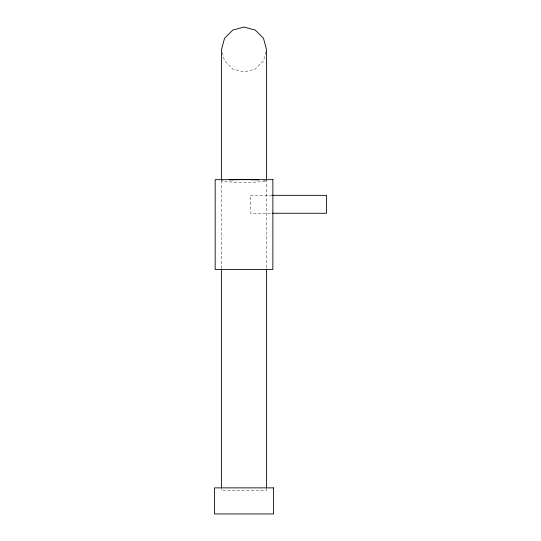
<?xml version="1.0" encoding="UTF-8"?>
<svg xmlns="http://www.w3.org/2000/svg" width="541" height="541" viewBox="0 0 541 541"><rect width="100%" height="100%" fill="white"/><g stroke="black" fill="none" stroke-linecap="round" stroke-linejoin="round"><path stroke-width="0.41" stroke-dasharray="2.71 2.03" d="M265.861 51.95L263.494 60.788L255.264 69.018L244.018 72.034L232.772 69.018L224.535 60.788L222.385 52.754M223.034 180.579L221.526 180.944C236.282 183.101 251.748 183.101 266.51 180.944L263.494 180.207M272.17 195.328L250.436 195.328L250.436 213.255L272.17 213.255M266.51 179.659L266.51 268.336M266.51 488.753L266.51 490.437L221.526 490.437L221.526 488.753M221.526 180.505L221.526 268.336"/><path stroke-width="0.81" d="M229.479 179.889L244.018 179.477L258.557 179.889M272.17 195.328L326.527 195.328L326.527 213.255L272.17 213.255M266.51 180.126L266.51 49.542L263.494 38.296L255.264 30.066L244.018 27.05L232.772 30.066L224.535 38.296L221.526 49.542L221.526 180.126M266.51 269.175L266.51 487.908M221.526 269.175L221.526 487.908M272.86 179.659L215.169 179.659L215.169 269.479L272.86 269.479L272.86 179.659M273.557 487.874L214.473 487.874L214.473 513.95L273.557 513.95L273.557 487.874"/></g></svg>
